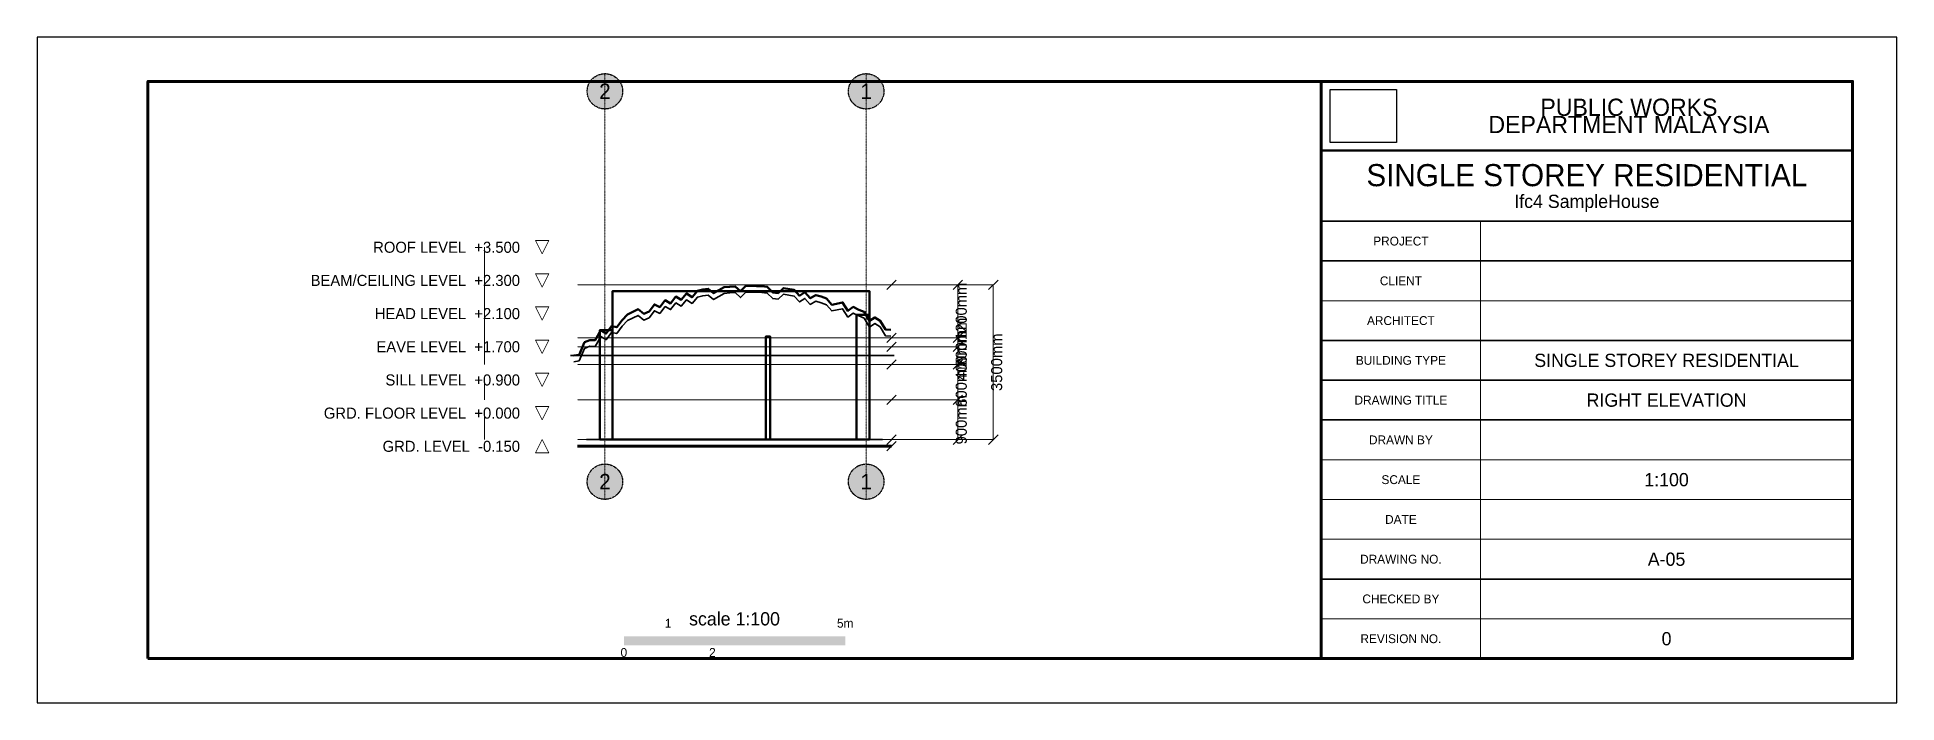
# Model space of a CAD drawing. Header units: millimetres. Extents: x -17404 to 24596, y -5950 to 9100.
import ezdxf
from ezdxf.enums import TextEntityAlignment as Align

# ---------------------------------------------------------------- set-up
doc = ezdxf.new("R2010")
doc.units = ezdxf.units.MM
doc.linetypes.add('DASHDOT', pattern=[0.8, 0.4, -0.2, 0, -0.2])
doc.linetypes.add('HIDDEN', pattern=[0.6, 0.4, -0.2])
for name, color, linetype in [('A-ANNO-DIMS', 7, 'Continuous'), ('A-ANNO-LEVL', 7, 'Continuous'), ('A-ANNO-TEXT', 7, 'Continuous'), ('A-ELEV-LEVL', 7, 'Continuous'), ('A-ELEV-WALL', 7, 'Continuous'), ('A-GRID', 8, 'DASHDOT'), ('A-ROOF', 7, 'Continuous'), ('A-TTLB', 7, 'Continuous')]:
    doc.layers.add(name, color=color, linetype=linetype)
picture_1 = doc.add_image_def('image1.png', size_in_pixel=(890, 652))

msp = doc.modelspace()

# ---------------------------------------------------------------- hatches: boundary and pattern name
at = {"layer": 'A-GRID'}
h = msp.add_hatch(color=7, dxfattribs=at)
h.dxf.hatch_style = 1
h.paths.add_polyline_path([(-4181, 7875), (-4187, 7945), (-4205, 8012), (-4235, 8075), (-4275, 8132), (-4324, 8182), (-4381, 8222), (-4444, 8251), (-4512, 8269), (-4581, 8275), (-4651, 8269), (-4718, 8251), (-4781, 8222), (-4838, 8182), (-4887, 8132), (-4927, 8075), (-4957, 8012), (-4975, 7945), (-4981, 7875), (-4975, 7806), (-4957, 7738), (-4927, 7675), (-4887, 7618), (-4838, 7569), (-4781, 7529), (-4718, 7499), (-4651, 7481), (-4581, 7475), (-4512, 7481), (-4444, 7499), (-4381, 7529), (-4324, 7569), (-4275, 7618), (-4235, 7675), (-4205, 7738), (-4187, 7806)])
h = msp.add_hatch(color=7, dxfattribs=at)
h.dxf.hatch_style = 1
h.paths.add_polyline_path([(1719, 7875), (1713, 7945), (1695, 8012), (1665, 8075), (1625, 8132), (1576, 8182), (1519, 8222), (1456, 8251), (1388, 8269), (1319, 8275), (1249, 8269), (1182, 8251), (1119, 8222), (1062, 8182), (1013, 8132), (973, 8075), (943, 8012), (925, 7945), (919, 7875), (925, 7806), (943, 7738), (973, 7675), (1013, 7618), (1062, 7569), (1119, 7529), (1182, 7499), (1249, 7481), (1319, 7475), (1388, 7481), (1456, 7499), (1519, 7529), (1576, 7569), (1625, 7618), (1665, 7675), (1695, 7738), (1713, 7806)])
h = msp.add_hatch(color=7, dxfattribs=at)
h.dxf.hatch_style = 1
h.paths.add_polyline_path([(-4181, -950), (-4187, -881), (-4205, -813), (-4235, -750), (-4275, -693), (-4324, -644), (-4381, -604), (-4444, -574), (-4512, -556), (-4581, -550), (-4651, -556), (-4718, -574), (-4781, -604), (-4838, -644), (-4887, -693), (-4927, -750), (-4957, -813), (-4975, -881), (-4981, -950), (-4975, -1019), (-4957, -1087), (-4927, -1150), (-4887, -1207), (-4838, -1256), (-4781, -1296), (-4718, -1326), (-4651, -1344), (-4581, -1350), (-4512, -1344), (-4444, -1326), (-4381, -1296), (-4324, -1256), (-4275, -1207), (-4235, -1150), (-4205, -1087), (-4187, -1019)])
h = msp.add_hatch(color=7, dxfattribs=at)
h.dxf.hatch_style = 1
h.paths.add_polyline_path([(1719, -950), (1713, -881), (1695, -813), (1665, -750), (1625, -693), (1576, -644), (1519, -604), (1456, -574), (1388, -556), (1319, -550), (1249, -556), (1182, -574), (1119, -604), (1062, -644), (1013, -693), (973, -750), (943, -813), (925, -881), (919, -950), (925, -1019), (943, -1087), (973, -1150), (1013, -1207), (1062, -1256), (1119, -1296), (1182, -1326), (1249, -1344), (1319, -1350), (1388, -1344), (1456, -1326), (1519, -1296), (1576, -1256), (1625, -1207), (1665, -1150), (1695, -1087), (1713, -1019)])

# ---------------------------------------------------------------- linework, layer by layer
at = {"color": 7}
msp.add_lwpolyline([(-17404, -5950), (24596, -5950), (24596, 9100), (-17404, 9100)], close=True, dxfattribs=at)
at = {"layer": 'A-ANNO-DIMS', "lineweight": 18}
for p, q in [((1891, 3500), (3391, 3500)), ((3285, 3394), (3497, 3606)), ((3391, 2300), (3391, 3500)), ((3391, 3500), (4191, 3500)), ((4085, 3394), (4297, 3606)), ((4191, 0), (4191, 3500)), ((1891, 2300), (3391, 2300)), ((1891, 2300), (3391, 2300)), ((1891, 2100), (3391, 2100)), ((1891, 2100), (3391, 2100)), ((3285, 2194), (3497, 2406)), ((3285, 2194), (3497, 2406)), ((3285, 1994), (3497, 2206)), ((3285, 1994), (3497, 2206)), ((3391, 2100), (3391, 2300)), ((3391, 1700), (3391, 2100)), ((1891, 1700), (3391, 1700)), ((1891, 1700), (3391, 1700)), ((3285, 1594), (3497, 1806)), ((3285, 1594), (3497, 1806)), ((3391, 900), (3391, 1700)), ((1891, 900), (3391, 900)), ((1891, 900), (3391, 900)), ((3285, 794), (3497, 1006)), ((3285, 794), (3497, 1006)), ((3391, 0), (3391, 900)), ((1891, 0), (3391, 0)), ((3285, -106), (3497, 106)), ((3391, 0), (4191, 0)), ((4085, -106), (4297, 106))]:
    msp.add_line(p, q, dxfattribs=at)
at = {"layer": 'A-ANNO-DIMS', "color": 7}
for points in [[(-4154, -4650), (-3154, -4650), (-4154, -4450), (-3154, -4450)], [(-2154, -4650), (846, -4650), (-2154, -4450), (846, -4450)]]:
    msp.add_solid(points, dxfattribs=at)
at = {"layer": 'A-ANNO-DIMS', "color": 0}
msp.add_solid([(-3154, -4650), (-2154, -4650), (-3154, -4450), (-2154, -4450)], dxfattribs=at)
at = {"layer": 'A-ANNO-LEVL', "lineweight": 18}
for p, q in [((-7299, 3500), (-7299, 4350)), ((-7299, 2300), (-7299, 3600)), ((1785, 3394), (1997, 3606)), ((-7299, 2100), (-7299, 2850)), ((-7299, 1700), (-7299, 2100)), ((1785, 2194), (1997, 2406)), ((1785, 1994), (1997, 2206)), ((1785, 1594), (1997, 1806)), ((-7299, 900), (-7299, 1350)), ((1785, 794), (1997, 1006)), ((-7299, 0), (-7299, 600)), ((1785, -106), (1997, 106)), ((1785, -256), (1997, -44))]:
    msp.add_line(p, q, dxfattribs=at)
at = {"layer": 'A-ANNO-LEVL', "linetype": 'HIDDEN', "lineweight": 18}
for p, q in [((-5199, 3500), (1891, 3500)), ((-5199, 2300), (1891, 2300)), ((-5199, 2100), (1891, 2100)), ((-5199, 1700), (1891, 1700)), ((-5199, 900), (1891, 900)), ((-5199, 0), (1891, 0)), ((-5199, -150), (1891, -150))]:
    msp.add_line(p, q, dxfattribs=at)
at = {"layer": 'A-ANNO-LEVL', "lineweight": 18}
for points in [[(-6149, 4500), (-5849, 4500), (-5999, 4200)], [(-6149, 3750), (-5849, 3750), (-5999, 3450)], [(-6149, 3000), (-5849, 3000), (-5999, 2700)], [(-6149, 2250), (-5849, 2250), (-5999, 1950)], [(-6149, 1500), (-5849, 1500), (-5999, 1200)], [(-6149, 750), (-5849, 750), (-5999, 450)], [(-6149, -300), (-5849, -300), (-5999, 0)]]:
    msp.add_lwpolyline(points, close=True, dxfattribs=at)
at = {"layer": 'A-ELEV-LEVL', "lineweight": 35}
msp.add_line((-4999, 0), (1691, 0), dxfattribs=at)
at = {"layer": 'A-ELEV-LEVL', "lineweight": 70}
msp.add_line((-5199, -150), (1891, -150), dxfattribs=at)
at = {"layer": 'A-ELEV-WALL', "lineweight": 50}
for points in [[(-4409, 0), (1391, 0), (1391, 3358), (-4409, 3358)], [(1101, 0), (1391, 0), (1391, 2821), (1101, 2821)], [(-4699, 0), (-4409, 0), (-4409, 2474), (-4699, 2474)], [(-946, 0), (-851, 0), (-851, 2335), (-946, 2335)]]:
    msp.add_lwpolyline(points, close=True, dxfattribs=at)
at = {"layer": 'A-GRID', "lineweight": 18}
for p, q in [((-4581, -1350), (-4581, 8275)), ((1319, -1350), (1319, 8275))]:
    msp.add_line(p, q, dxfattribs=at)
at = {"layer": 'A-GRID', "lineweight": 25}
for centre in [(-4581, 7875), (1319, 7875), (-4581, -950), (1319, -950)]:
    msp.add_circle(centre, 400, dxfattribs=at)
at = {"layer": 'A-ROOF', "lineweight": 35}
msp.add_line((-5355, 1902), (1949, 1902), dxfattribs=at)
at = {"layer": 'A-ROOF', "lineweight": 50}
msp.add_lwpolyline([(-5285, 1902), (-5163, 1920), (-5042, 2202), (-4920, 2252), (-4799, 2250), (-4677, 2477), (-4556, 2400), (-4435, 2563), (-4313, 2540), (-4192, 2703), (-4070, 2832), (-3828, 2950), (-3706, 2846), (-3585, 2899), (-3463, 3056), (-3342, 2996), (-3220, 3151), (-3099, 3082), (-2978, 3234), (-2856, 3162), (-2735, 3305), (-2613, 3220), (-2492, 3364), (-2371, 3392), (-2249, 3411), (-2128, 3311), (-1885, 3444), (-1763, 3457), (-1642, 3466), (-1521, 3355), (-1399, 3475), (-1278, 3475), (-1156, 3472), (-1035, 3469), (-914, 3456), (-792, 3330), (-671, 3315), (-549, 3427), (-306, 3387), (-185, 3253), (-64, 3333), (58, 3197), (179, 3268), (301, 3237), (422, 3191), (543, 3050), (786, 3102), (908, 2910), (1029, 3000), (1151, 2936), (1272, 2888), (1393, 2685), (1515, 2764), (1636, 2688), (1758, 2487), (1879, 2484)], dxfattribs=at)
at = {"layer": 'A-ROOF', "lineweight": 35}
msp.add_lwpolyline([(-5285, 1761), (-5163, 1779), (-5042, 2062), (-4920, 2112), (-4799, 2109), (-4677, 2336), (-4556, 2259), (-4435, 2423), (-4313, 2400), (-4192, 2563), (-4070, 2691), (-3828, 2809), (-3706, 2705), (-3585, 2758), (-3463, 2916), (-3342, 2855), (-3220, 3010), (-3099, 2942), (-2978, 3093), (-2856, 3021), (-2735, 3164), (-2613, 3080), (-2492, 3223), (-2371, 3252), (-2249, 3270), (-2128, 3171), (-1885, 3303), (-1763, 3316), (-1642, 3325), (-1521, 3214), (-1399, 3335), (-1278, 3334), (-1156, 3331), (-1035, 3329), (-914, 3315), (-792, 3189), (-671, 3175), (-549, 3287), (-306, 3246), (-185, 3113), (-64, 3193), (58, 3057), (179, 3128), (301, 3097), (422, 3050), (543, 2910), (786, 2961), (908, 2770), (1029, 2860), (1151, 2796), (1272, 2747), (1393, 2544), (1515, 2624), (1636, 2548), (1758, 2347), (1879, 2343)], dxfattribs=at)
at = {"layer": 'A-TTLB', "lineweight": 70}
msp.add_line((11596, -4950), (11596, 8100), dxfattribs=at)
at = {"layer": 'A-TTLB', "lineweight": 50}
msp.add_line((11596, 6540), (23596, 6540), dxfattribs=at)
at = {"layer": 'A-TTLB', "lineweight": 35}
for p, q in [((11596, 4940), (23596, 4940)), ((11596, 4041), (23596, 4041)), ((11596, 2243), (23596, 2243)), ((11596, 1344), (23596, 1344)), ((11596, 445), (23596, 445)), ((11596, -3152), (23596, -3152))]:
    msp.add_line(p, q, dxfattribs=at)
at = {"layer": 'A-TTLB', "lineweight": 18}
for p, q in [((15196, 4041), (15196, 4940)), ((15196, 3142), (15196, 4041)), ((11596, 3142), (23596, 3142)), ((15196, 2243), (15196, 3142)), ((15196, 1344), (15196, 2243)), ((15196, 445), (15196, 1344)), ((15196, -455), (15196, 445)), ((11596, -455), (23596, -455)), ((15196, -1354), (15196, -455)), ((11596, -1354), (23596, -1354)), ((15196, -2253), (15196, -1354)), ((11596, -2253), (23596, -2253)), ((15196, -3152), (15196, -2253)), ((15196, -4051), (15196, -3152)), ((11596, -4051), (23596, -4051)), ((15196, -4950), (15196, -4051)), ((11596, -4950), (23596, -4950))]:
    msp.add_line(p, q, dxfattribs=at)
at = {"layer": 'A-TTLB', "lineweight": 70}
msp.add_lwpolyline([(-14904, -4950), (23596, -4950), (23596, 8100), (-14904, 8100)], close=True, dxfattribs=at)

# ---------------------------------------------------------------- texts
at = {"layer": 'A-ANNO-DIMS'}
for s, p in [('1200mm', (3466, 2900)), ('200mm', (3466, 2200)), ('400mm', (3466, 1900)), ('3500mm', (4266, 1750)), ('800mm', (3466, 1300)), ('900mm', (3466, 450))]:
    msp.add_text(s, height=250, rotation=90, dxfattribs=at).set_placement(p, align=Align.MIDDLE_CENTER)
for s, p in [('1', (-3154, -4150)), ('5m', (846, -4150)), ('0', (-4154, -4810)), ('2', (-2154, -4810))]:
    msp.add_text(s, height=200, dxfattribs=at).set_placement(p, align=Align.MIDDLE_CENTER)
at = {"layer": 'A-ANNO-LEVL'}
for s, p in [('ROOF LEVEL  +3.500', (-6499, 4350)), ('BEAM/CEILING LEVEL  +2.300', (-6499, 3600)), ('HEAD LEVEL  +2.100', (-6499, 2850)), ('EAVE LEVEL  +1.700', (-6499, 2100)), ('SILL LEVEL  +0.900', (-6499, 1350)), ('GRD. FLOOR LEVEL  +0.000', (-6499, 600)), ('GRD. LEVEL  -0.150', (-6499, -150))]:
    msp.add_text(s, height=250, dxfattribs=at).set_placement(p, align=Align.MIDDLE_RIGHT)
at = {"layer": 'A-ANNO-TEXT'}
for s, p in [('2', (-4581, 7875)), ('1', (1319, 7875)), ('2', (-4581, -950)), ('1', (1319, -950))]:
    msp.add_text(s, height=350, dxfattribs=at).set_placement(p, align=Align.MIDDLE_CENTER)
at = {"layer": 'A-ANNO-TEXT', "color": 8}
msp.add_text('scale 1:100', height=300, dxfattribs=at).set_placement((-1654, -4050), align=Align.MIDDLE_CENTER)
at = {"layer": 'A-TTLB'}
for s, height, p in [('PUBLIC WORKS', 390, (18546, 7515)), ('DEPARTMENT MALAYSIA', 390, (18546, 7125)), ('SINGLE STOREY RESIDENTIAL', 500, (17596, 5980)), ('Ifc4 SampleHouse', 300, (17596, 5388)), ('PROJECT', 200, (13396, 4490)), ('CLIENT', 200, (13396, 3591)), ('ARCHITECT', 200, (13396, 2692)), ('BUILDING TYPE', 200, (13396, 1793)), ('SINGLE STOREY RESIDENTIAL', 300, (19396, 1793)), ('DRAWING TITLE', 200, (13396, 894)), ('RIGHT ELEVATION', 300, (19396, 894)), ('DRAWN BY', 200, (13396, -5)), ('SCALE', 200, (13396, -904)), ('1:100', 300, (19396, -904)), ('DATE', 200, (13396, -1803)), ('DRAWING NO.', 200, (13396, -2702)), ('A-05', 300, (19396, -2702)), ('CHECKED BY', 200, (13396, -3601)), ('REVISION NO.', 200, (13396, -4500)), ('0', 300, (19396, -4500))]:
    msp.add_text(s, height=height, dxfattribs=at).set_placement(p, align=Align.MIDDLE_CENTER)

# ---------------------------------------------------------------- pictures from other files: only their frames are drawn
image = msp.add_image(picture_1, insert=(11796, 6720), size_in_units=(1500, 1200), dxfattribs=at)

doc.saveas('drawing.dxf')
